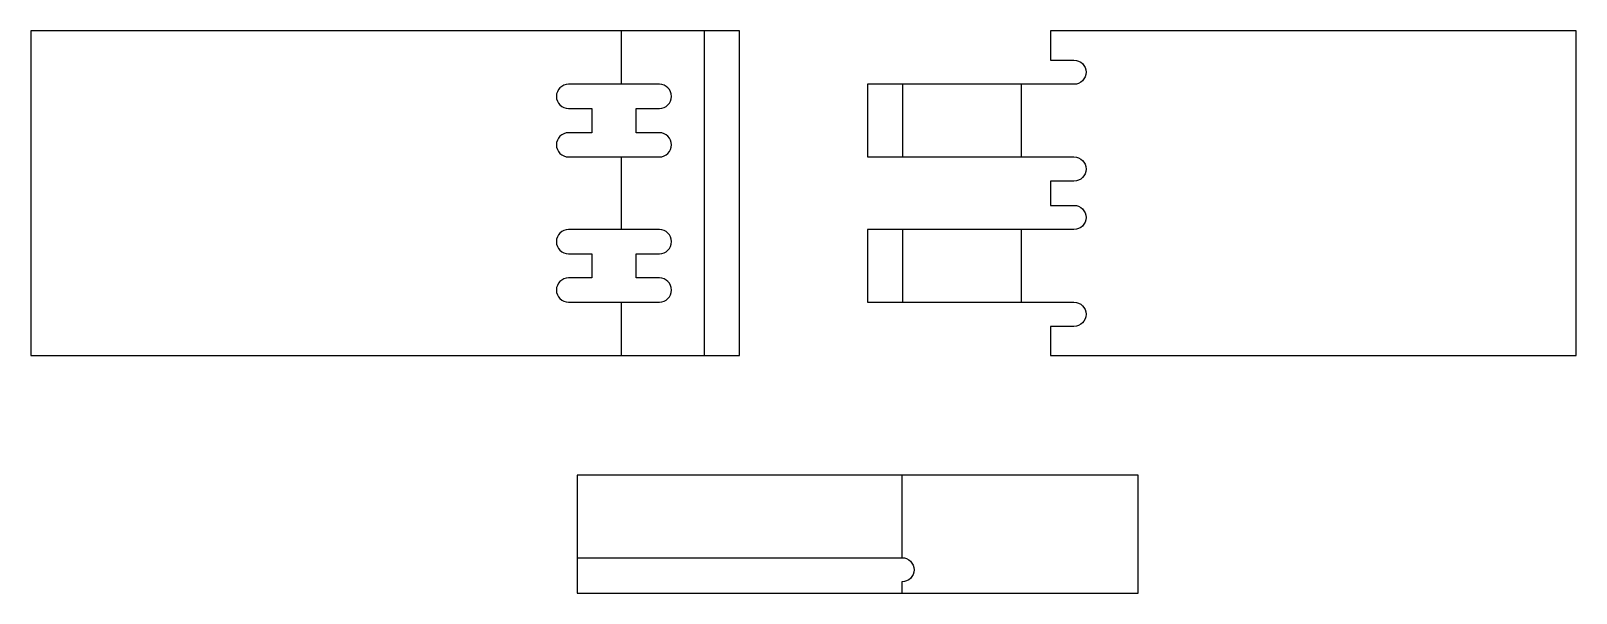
# Model space of a CAD drawing. Extents: x 232 to 755, y -275 to -84.
import ezdxf

# ---------------------------------------------------------------- set-up
doc = ezdxf.new("R2010")
doc.units = 0
doc.layers.add('1', color=7, linetype='CONTINUOUS')

msp = doc.modelspace()

# ---------------------------------------------------------------- linework, layer by layer
at = {"layer": '1', "color": 7, "linetype": 'CONTINUOUS'}
for p, q in [((431.67082, -102.18594), (431.67082, -84.08594)), ((459.67082, -84.08594), (459.67082, -194.08594)), ((527.07179, -126.78594), (527.07179, -102.18594)), ((567.07179, -102.18594), (567.07179, -126.78594)), ((431.67082, -151.38594), (431.67082, -126.78594)), ((527.07179, -175.98594), (527.07179, -151.38594)), ((567.07179, -151.38594), (567.07179, -175.98594)), ((431.67082, -194.08594), (431.67082, -175.98594)), ((526.70736, -234.54826), (526.70736, -262.54826))]:
    msp.add_line(p, q, dxfattribs=at)
at = {"layer": '1', "color": 3, "linetype": 'CONTINUOUS'}
for p, q in [((567.07179, -126.78594), (567.07179, -126.78593)), ((567.07179, -175.98594), (567.07179, -175.98593)), ((459.67082, -194.08594), (459.67082, -194.08593)), ((526.70736, -262.54826), (526.70736, -262.54825)), ((526.70736, -274.54826), (526.70736, -274.54825)), ((526.70736, -274.54826), (526.70736, -274.54825))]:
    msp.add_line(p, q, dxfattribs=at)
at = {"layer": '1', "color": 7, "linetype": 'CONTINUOUS'}
for points in [[(431.67082, -84.08594), (231.67082, -84.08594), (231.67082, -84.08594), (231.67082, -194.08594), (231.67082, -194.08594), (431.67082, -194.08594), (431.67082, -194.08594), (459.67082, -194.08594), (459.67082, -194.08594), (471.67082, -194.08594), (471.67082, -194.08594), (471.67082, -84.08594), (471.67082, -84.08594), (459.67082, -84.08594), (459.67081, -84.08594)], [(526.70735, -234.54826), (416.70736, -234.54826), (416.70736, -234.54826), (416.70736, -262.54826), (416.70736, -262.54826), (416.70736, -274.54826), (416.70736, -274.54826), (526.70736, -274.54826), (526.70736, -274.54826), (606.70736, -274.54826), (606.70736, -274.54826), (606.70736, -234.54826), (606.70736, -234.54826), (526.70736, -234.54826)]]:
    msp.add_lwpolyline(points, close=True, dxfattribs=at)
for points in [[(755.07179, -84.08594), (577.07179, -84.08594), (577.07179, -84.08594), (577.07179, -93.98594), (577.07179, -93.98594), (584.97179, -93.98594), (584.971794, -93.985937, -1), (584.971794, -102.185937), (584.97179, -102.18594), (567.07179, -102.18594), (567.07178, -102.18594), (527.07179, -102.18594), (527.07179, -102.18594), (515.07179, -102.18594), (515.07179, -102.18594), (515.07179, -126.78594), (515.07179, -126.78594), (527.07179, -126.78594), (527.07179, -126.78594), (567.07179, -126.78594), (567.07179, -126.78594), (584.97179, -126.78594), (584.971794, -126.785937, -1), (584.971794, -134.985937), (584.97179, -134.98594), (577.07179, -134.98594), (577.07179, -134.98594), (577.07179, -143.18594), (577.07179, -143.18594), (584.97179, -143.18594), (584.971794, -143.185937, -1), (584.971794, -151.385937), (584.97179, -151.38594), (567.07179, -151.38594), (567.07178, -151.38594), (527.07179, -151.38594), (527.07179, -151.38594), (515.07179, -151.38594), (515.07179, -151.38594), (515.07179, -175.98594), (515.07179, -175.98594), (527.07179, -175.98594), (527.07179, -175.98594), (567.07179, -175.98594), (567.07179, -175.98594), (584.97179, -175.98594), (584.971794, -175.985937, -1), (584.971794, -184.185937), (584.97179, -184.18594), (577.07179, -184.18594), (577.07179, -184.18594), (577.07179, -194.08594), (577.07179, -194.08594), (755.07179, -194.08594), (755.07179, -194.08594)], [(431.67082, -102.18594), (413.77082, -102.18594), (413.770824, -102.185937, 1), (413.770824, -110.385937), (413.77082, -110.38594), (421.67082, -110.38594), (421.67082, -110.38594), (421.67082, -118.58594), (421.67082, -118.58594), (413.77082, -118.58594), (413.770824, -118.585937, 1), (413.770824, -126.785937), (413.77082, -126.78594), (431.67082, -126.78594), (431.67082, -126.78594), (444.57082, -126.78594), (444.570824, -126.785937, 1), (444.570824, -118.585937), (444.57082, -118.58594), (436.67082, -118.58594), (436.67082, -118.58594), (436.67082, -110.38594), (436.67082, -110.38594), (444.57082, -110.38594), (444.570824, -110.385937, 1), (444.570824, -102.185937), (444.57082, -102.18594)], [(431.67082, -151.38594), (413.77082, -151.38594), (413.770824, -151.385937, 1), (413.770824, -159.585937), (413.77082, -159.58594), (421.67082, -159.58594), (421.67082, -159.58594), (421.67082, -167.78594), (421.67082, -167.78594), (413.77082, -167.78594), (413.770824, -167.785937, 1), (413.770824, -175.985937), (413.77082, -175.98594), (431.67082, -175.98594), (431.67082, -175.98594), (444.57082, -175.98594), (444.570824, -175.985937, 1), (444.570824, -167.785937), (444.57082, -167.78594), (436.67082, -167.78594), (436.67082, -167.78594), (436.67082, -159.58594), (436.67082, -159.58594), (444.57082, -159.58594), (444.570824, -159.585937, 1), (444.570824, -151.385937), (444.57082, -151.38594)]]:
    msp.add_lwpolyline(points, format="xyb", close=True, dxfattribs=at)
msp.add_lwpolyline([(416.70736, -262.54826), (526.70736, -262.54826), (526.707364, -262.548257, -1), (526.707364, -270.748257), (526.70736, -270.74826), (526.70736, -274.54826)], format="xyb", dxfattribs=at)

doc.saveas('drawing.dxf')
